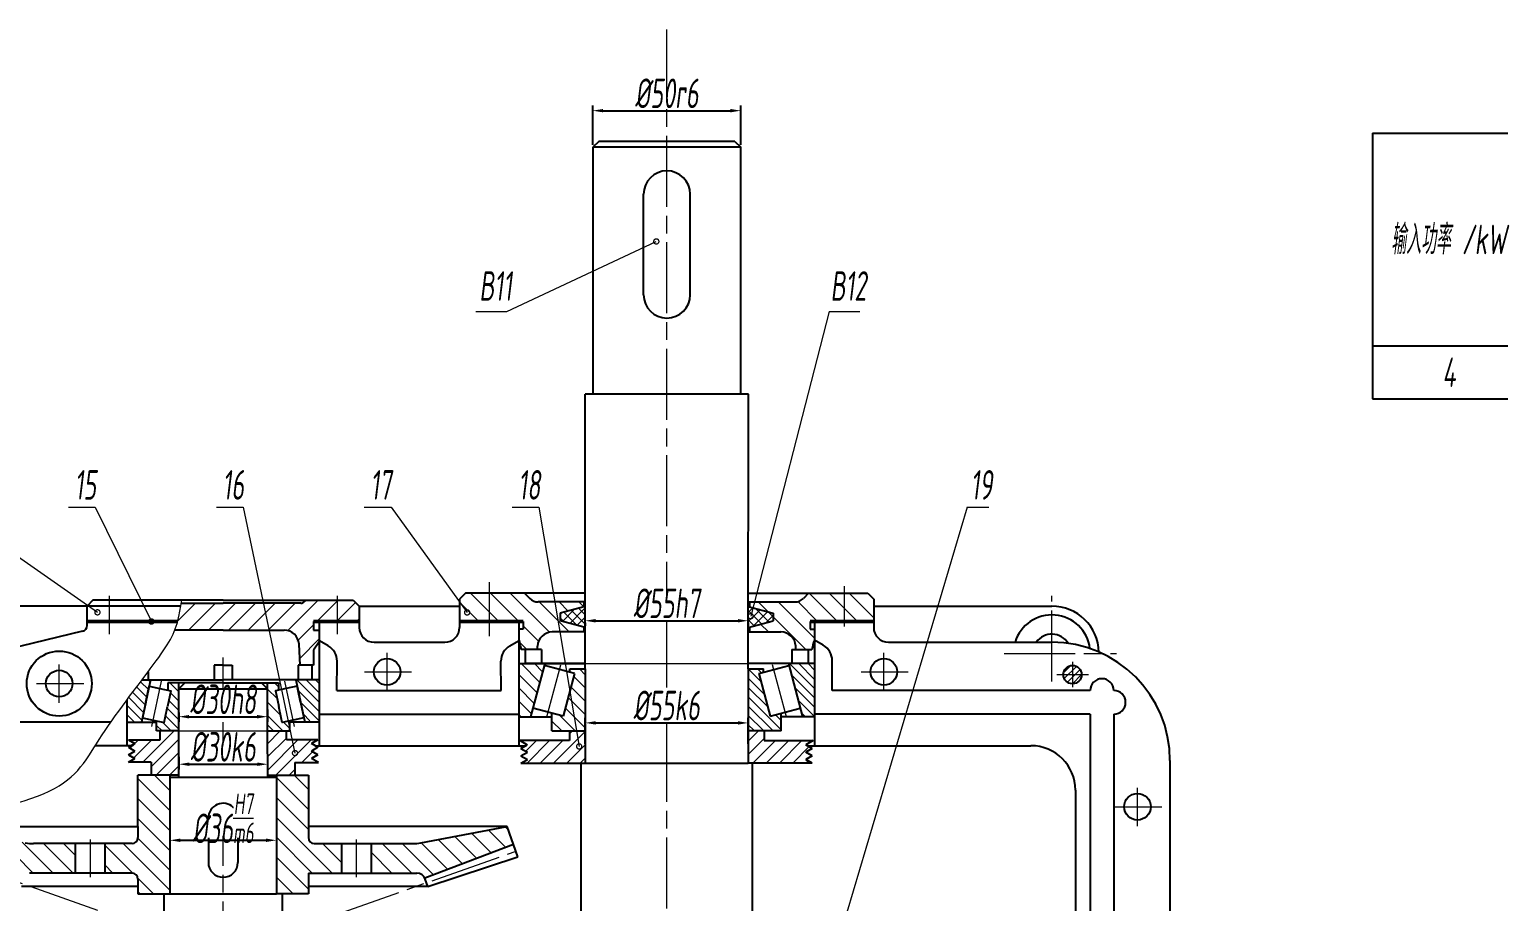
# Model space of a CAD drawing. Extents: x -500 to 7960, y -6170 to 1582.
# Drawn here: x 421.3 to 917.9, y -534.9 to -240 of the extents above; entities that cross this region are included whole.
import ezdxf

# ---------------------------------------------------------------- set-up
doc = ezdxf.new("R2010")
doc.units = 0
doc.linetypes.add('ACAD_ISO08W100', pattern=[36, 24, -3, 6, -3])
doc.layers.get('0').update_dxf_attribs({"linetype": 'CONTINUOUS'})
doc.layers.get('Defpoints').update_dxf_attribs({"linetype": 'CONTINUOUS'})
for name, color, linetype, lineweight in [('zhongxin', 1, 'ACAD_ISO08W100', 9), ('垫片', 7, 'CONTINUOUS', 50), ('标注', 5, 'CONTINUOUS', 9), ('粗实线', 7, 'CONTINUOUS', 25), ('细实线 波浪线', 3, 'CONTINUOUS', 9), ('细点画线', 1, 'ACAD_ISO08W100', 9)]:
    doc.layers.add(name, color=color, linetype=linetype, lineweight=lineweight)
doc.styles.get("Standard").update_dxf_attribs({"font": 'gbenor.shx', "width": 0.7, "oblique": 7, "height": 10, "bigfont": 'gbcbig.shx'})
doc.dimstyles.new('GB-35', dxfattribs={"dimtxt": 4.5, "dimasz": 3.5, "dimexe": 1.75, "dimexo": 0.875, "dimgap": 0.875, "dimtad": 1, "dimdsep": 46, "dimtxsty": 'Standard', "dimcen": 3.5, "dimadec": 0, "dimazin": 0, "dimtfac": 0.7, "dimtmove": 0, "dimatfit": 3, "dimfxl": 1, "dimtzin": 0, "dimarcsym": 0})
pattern_1 = [(135, (-1444.4283, -725.996), (-3.367596, -3.367596), [])]
pattern_2 = [(135, (-1444.4283, -725.996), (-2.245064, -2.245064), [])]

# ---------------------------------------------------------------- blocks, each defined once
blk = doc.blocks.new('*D206')
at = {"layer": 'Defpoints', "color": 0, "transparency": 16777216}
for p in [(661.73, -267.5), (611.73, -279.88), (661.73, -279.88)]:
    blk.add_point(p, dxfattribs=at)
at = {"layer": '标注', "color": 0, "lineweight": -2, "transparency": 16777216}
for p, q in [((611.73, -279.01), (611.73, -265.75)), ((615.23, -267.5), (658.23, -267.5)), ((661.73, -279.01), (661.73, -265.75))]:
    blk.add_line(p, q, dxfattribs=at)
at = {"layer": '标注', "color": 0, "transparency": 16777216}
for points in [[(615.23, -266.92), (615.23, -268.08), (611.73, -267.5)], [(658.23, -266.92), (658.23, -268.08), (661.73, -267.5)]]:
    blk.add_solid(points, dxfattribs=at)
at = {"layer": '标注', "color": 0, "transparency": 16777216, "insert": (636.73, -261.63), "char_height": 10, "attachment_point": 5}
blk.add_mtext('%%C50r6', dxfattribs=at)
blk = doc.blocks.new('*D207')
at = {"layer": 'Defpoints', "color": 0, "transparency": 16777216}
for p in [(664.27, -474.51), (609.19, -482.46), (664.27, -482.46)]:
    blk.add_point(p, dxfattribs=at)
at = {"layer": '标注', "color": 0, "lineweight": -2, "transparency": 16777216}
for p, q in [((609.19, -481.59), (609.19, -472.76)), ((612.69, -474.51), (660.77, -474.51)), ((664.27, -481.59), (664.27, -472.76))]:
    blk.add_line(p, q, dxfattribs=at)
at = {"layer": '标注', "color": 0, "transparency": 16777216}
for points in [[(612.69, -473.93), (612.69, -475.09), (609.19, -474.51)], [(660.77, -473.93), (660.77, -475.09), (664.27, -474.51)]]:
    blk.add_solid(points, dxfattribs=at)
at = {"layer": '标注', "color": 0, "transparency": 16777216, "insert": (636.69, -468.63), "char_height": 10, "attachment_point": 5}
blk.add_mtext('%%C55k6', dxfattribs=at)
blk = doc.blocks.new('*D209')
at = {"layer": 'Defpoints', "color": 0, "transparency": 16777216}
for p in [(609.19, -439.82), (664.28, -439.82), (664.28, -439.97)]:
    blk.add_point(p, dxfattribs=at)
at = {"layer": '标注', "color": 0, "lineweight": -2, "transparency": 16777216}
for p, q in [((609.19, -440.69), (609.19, -441.72)), ((612.69, -439.97), (660.78, -439.97)), ((664.28, -440.69), (664.28, -441.72))]:
    blk.add_line(p, q, dxfattribs=at)
at = {"layer": '标注', "color": 0, "transparency": 16777216}
for points in [[(612.69, -439.38), (612.69, -440.55), (609.19, -439.97)], [(660.78, -439.38), (660.78, -440.55), (664.28, -439.97)]]:
    blk.add_solid(points, dxfattribs=at)
at = {"layer": '标注', "color": 0, "transparency": 16777216, "insert": (636.69, -434.09), "char_height": 10, "attachment_point": 5}
blk.add_mtext('%%C55h7', dxfattribs=at)
blk = doc.blocks.new('*D210')
at = {"layer": 'Defpoints', "color": 0, "transparency": 16777216}
for p in [(471.77, -470.1), (501.77, -469.1), (501.77, -472.41)]:
    blk.add_point(p, dxfattribs=at)
at = {"layer": '标注', "color": 0, "lineweight": -2, "transparency": 16777216}
for p, q in [((471.77, -470.97), (471.77, -474.16)), ((501.77, -469.97), (501.77, -474.16)), ((475.27, -472.41), (498.27, -472.41))]:
    blk.add_line(p, q, dxfattribs=at)
at = {"layer": '标注', "color": 0, "transparency": 16777216}
for points in [[(475.27, -471.83), (475.27, -473), (471.77, -472.41)], [(498.27, -471.83), (498.27, -473), (501.77, -472.41)]]:
    blk.add_solid(points, dxfattribs=at)
at = {"layer": '标注', "color": 0, "transparency": 16777216, "insert": (486.77, -466.54), "char_height": 10, "attachment_point": 5}
blk.add_mtext('%%C30h8', dxfattribs=at)
blk = doc.blocks.new('*D211')
at = {"layer": 'Defpoints', "color": 0, "transparency": 16777216}
for p in [(471.84, -485.07), (501.8, -485.07), (501.8, -488.48)]:
    blk.add_point(p, dxfattribs=at)
at = {"layer": '标注', "color": 0, "lineweight": -2, "transparency": 16777216}
for p, q in [((471.84, -485.94), (471.84, -490.23)), ((501.8, -485.94), (501.8, -490.23)), ((475.34, -488.48), (498.3, -488.48))]:
    blk.add_line(p, q, dxfattribs=at)
at = {"layer": '标注', "color": 0, "transparency": 16777216}
for points in [[(475.34, -487.89), (475.34, -489.06), (471.84, -488.48)], [(498.3, -487.89), (498.3, -489.06), (501.8, -488.48)]]:
    blk.add_solid(points, dxfattribs=at)
at = {"layer": '标注', "color": 0, "transparency": 16777216, "insert": (486.77, -482.6), "char_height": 10, "attachment_point": 5}
blk.add_mtext('%%C30k6', dxfattribs=at)
blk = doc.blocks.new('_DotSmall')
at = {"color": 0, "linetype": 'ByBlock', "const_width": 0.5}
blk.add_lwpolyline([(-0.0625, 0, 1), (0.0625, 0, 1)], format="xyb", close=True, dxfattribs=at)
blk = doc.blocks.new('*T248')
at = {"layer": '标注', "color": 0, "linetype": 'ByBlock', "lineweight": -2, "transparency": 16777216}
for p, q in [((0, 0), (413.3, 0)), ((0, 0), (0, -89.84)), ((51.66, 0), (51.66, -89.84)), ((103.33, 0), (103.33, -89.84)), ((154.99, 0), (154.99, -89.84)), ((206.65, 0), (206.65, -89.84)), ((413.3, 0), (413.3, -89.84)), ((206.65, -29.67), (413.3, -29.67)), ((309.98, -29.67), (309.98, -89.84)), ((206.65, -50.78), (413.3, -50.78)), ((258.31, -50.78), (258.31, -89.84)), ((361.64, -50.78), (361.64, -89.84)), ((0, -71.88), (413.3, -71.88)), ((0, -89.84), (413.3, -89.84))]:
    blk.add_line(p, q, dxfattribs=at)
at = {"layer": '标注', "color": 0, "transparency": 16777216, "char_height": 10, "attachment_point": 5}
for s, insert, width in [('传动特性', (309.98, -14.83), 203.6508), ('输入轴转速 /（r/min）', (77.49, -35.94), 48.6627), ('效率 η', (129.16, -35.94), 48.6627), ('输入功率 /kW', (25.83, -35.94), 48.6627), ('总传动比 i', (180.82, -35.94), 48.6627), ('第1级', (258.31, -40.22), 100.3254), ('第2级', (361.64, -40.22), 100.3254), ('\\A1;δ{\\H0.7x;\\S^ 1;}', (284.14, -61.33), 48.6627), ('\\A1;m{\\H0.7x;\\S^ n;}', (232.48, -61.33), 48.6627), ('\\A1;m{\\H0.7x;\\S^ n;}', (335.81, -61.33), 48.6627), ('β', (387.47, -61.33), 48.6627), ("19%%D28'13''", (284.14, -80.86), 48.6627), ("11%%D29'48''", (387.47, -80.86), 48.6627), ('4', (25.83, -80.86), 48.6627), ('960', (77.49, -80.86), 48.6627), ('0.8300', (129.16, -80.86), 48.6627), ('11.8400', (180.82, -80.86), 48.6627), ('2', (232.48, -80.86), 48.6627), ('2', (335.81, -80.86), 48.6627)]:
    blk.add_mtext(s, dxfattribs=dict(at, insert=insert, width=width))
blk = doc.blocks.new('*D256')
at = {"layer": 'Defpoints', "color": 0, "transparency": 16777216}
for p in [(468.77, -512.26), (504.77, -512.26), (504.77, -514.2)]:
    blk.add_point(p, dxfattribs=at)
at = {"layer": '标注', "color": 0, "lineweight": -2, "transparency": 16777216}
for p, q in [((468.77, -513.14), (468.77, -515.95)), ((472.27, -514.2), (501.27, -514.2)), ((504.77, -513.14), (504.77, -515.95))]:
    blk.add_line(p, q, dxfattribs=at)
at = {"layer": '标注', "color": 0, "transparency": 16777216}
for points in [[(472.27, -513.61), (472.27, -514.78), (468.77, -514.2)], [(501.27, -513.61), (501.27, -514.78), (504.77, -514.2)]]:
    blk.add_solid(points, dxfattribs=at)
at = {"layer": '标注', "color": 0, "transparency": 16777216, "insert": (486.77, -506.77), "char_height": 10, "attachment_point": 5}
blk.add_mtext('%%C36{\\H0.7x;\\SH7/m6;}', dxfattribs=at)

msp = doc.modelspace()

# ---------------------------------------------------------------- hatches: boundary and pattern name
at = {"layer": '细实线 波浪线'}
h = msp.add_hatch(dxfattribs=at)
h.set_pattern_fill('ANSI31', color=256, scale=1.5, angle=90)
h.set_pattern_definition(pattern_1)
edge = h.paths.add_edge_path()
edge.add_line((598.038, -443.764), (608.686, -443.764))
edge.add_line((608.686, -443.764), (608.686, -442.11))
edge.add_line((608.686, -442.11), (601.648, -440.224))
edge.add_line((601.648, -440.224), (588.184, -440.224))
edge.add_line((588.184, -440.224), (588.184, -442.759))
edge.add_line((588.184, -442.759), (586.686, -442.759))
edge.add_line((586.686, -442.759), (586.686, -446.224))
edge.add_line((586.686, -446.224), (587.203, -447.989))
edge.add_arc((575.686, -451.361), 12, 8.13611, 16.31721, ccw=False)
edge.add_line((587.566, -449.662), (592.986, -449.662))
edge.add_line((592.986, -449.662), (593.044, -448.514))
edge.add_arc((598.038, -448.764), 5, 90, 177.13759, ccw=False)
edge = h.paths.add_edge_path()
edge.add_line((692.186, -430.624), (684.686, -430.624))
edge.add_line((684.686, -430.624), (682.935, -432.419))
edge.add_arc((680.073, -429.624), 4, 270, 315.68802, ccw=False)
edge.add_line((680.073, -433.624), (664.686, -433.624))
edge.add_line((664.686, -433.624), (664.686, -435.278))
edge.add_line((664.686, -435.278), (672.686, -437.422))
edge.add_line((672.686, -437.422), (672.686, -439.967))
edge.add_line((672.686, -439.967), (671.725, -440.224))
edge.add_line((671.725, -440.224), (692.186, -440.224))
edge.add_line((692.186, -440.224), (692.186, -430.624))
edge = h.paths.add_edge_path()
edge.add_line((686.686, -442.759), (685.189, -442.759))
edge.add_line((685.189, -442.759), (685.189, -440.224))
edge.add_line((685.189, -440.224), (671.725, -440.224))
edge.add_line((671.725, -440.224), (664.686, -442.11))
edge.add_line((664.686, -442.11), (664.686, -443.764))
edge.add_line((664.686, -443.764), (675.335, -443.764))
edge.add_arc((675.335, -448.764), 5, 2.86241, 90, ccw=False)
edge.add_line((680.329, -448.514), (680.386, -449.662))
edge.add_line((680.386, -449.662), (685.807, -449.662))
edge.add_arc((697.686, -451.361), 12, 156.44354, 171.86389, ccw=False)
edge.add_line((686.686, -446.565), (686.686, -442.759))
h.paths.add_polyline_path([(706.686, -432.624), (704.686, -430.624), (692.186, -430.624), (692.186, -440.224), (706.686, -440.224)])
edge = h.paths.add_edge_path()
edge.add_line((608.686, -435.278), (608.686, -433.624))
edge.add_line((608.686, -433.624), (593.3, -433.624))
edge.add_arc((593.3, -429.624), 4, 224.31198, 270, ccw=False)
edge.add_line((590.438, -432.419), (588.686, -430.624))
edge.add_line((588.686, -430.624), (581.186, -430.624))
edge.add_line((581.186, -430.624), (581.186, -440.224))
edge.add_line((581.186, -440.224), (588.184, -440.224))
edge.add_line((588.184, -440.224), (601.648, -440.224))
edge.add_line((601.648, -440.224), (600.686, -439.967))
edge.add_line((600.686, -439.967), (600.686, -437.422))
edge.add_line((600.686, -437.422), (608.686, -435.278))
h.paths.add_polyline_path([(581.186, -430.624), (568.686, -430.624), (566.686, -432.624), (566.686, -440.224), (581.186, -440.224)])
h = msp.add_hatch(dxfattribs=at)
h.set_pattern_fill('ANSI31', color=256, scale=1.5)
h.set_pattern_definition([(45, (-1444.4283, -725.996), (-3.367596, 3.367596), [])])
edge = h.paths.add_edge_path()
edge.add_spline(control_points=[(472.615, -434.024), (472.422, -435.369), (471.848, -438.837), (471.081, -441.538), (470.438, -443.146)], knot_values=[16.6583259, 16.6583259, 16.6583259, 16.6583259, 16.8723744, 17.2140485, 17.2140485, 17.2140485, 17.2140485], degree=3, periodic=0)
edge.add_line((470.438, -443.146), (486.77, -443.146))
edge.add_line((486.77, -443.146), (486.77, -434.024))
edge.add_line((486.77, -434.024), (472.615, -434.024))
edge = h.paths.add_edge_path()
edge.add_arc((507.431, -448.146), 5, 2.86241, 90, ccw=False)
edge.add_line((512.424, -447.896), (512.778, -454.974))
edge.add_line((512.778, -454.974), (517.334, -454.974))
edge.add_line((517.334, -454.974), (517.334, -449.925))
edge.add_line((517.334, -449.925), (519.27, -447.146))
edge.add_line((519.27, -447.146), (519.27, -443.146))
edge.add_line((519.27, -443.146), (517.334, -443.146))
edge.add_line((517.334, -443.146), (517.334, -440.224))
edge.add_line((517.334, -440.224), (521.77, -440.224))
edge.add_line((521.77, -440.224), (521.77, -433.024))
edge.add_line((521.77, -433.024), (514.77, -433.024))
edge.add_line((514.77, -433.024), (514.512, -433.326))
edge.add_arc((512.993, -432.024), 2, 270, 319.41011, ccw=False)
edge.add_line((512.993, -434.024), (486.77, -434.024))
edge.add_line((486.77, -434.024), (486.77, -443.146))
edge.add_line((486.77, -443.146), (507.431, -443.146))
h.paths.add_polyline_path([(532.77, -435.024), (530.77, -433.024), (521.77, -433.024), (521.77, -440.224), (532.77, -440.224)])
h = msp.add_hatch(dxfattribs=at)
h.set_pattern_fill('ANSI37', color=256, scale=0.7, angle=-90)
h.set_pattern_definition([(315, (-1444.4283, -725.996), (1.5715448, 1.5715448), []), (45, (-1444.4283, -725.996), (-1.5715448, 1.5715448), [])])
h.paths.add_polyline_path([(600.686, -437.422), (600.686, -439.967), (609.186, -442.244), (609.186, -435.144)])
h.paths.add_polyline_path([(664.287, -435.171), (664.283, -442.218), (672.686, -439.967), (672.686, -437.422)])
h = msp.add_hatch(dxfattribs=at)
h.set_pattern_fill('ANSI31', color=256, angle=90)
h.set_pattern_definition(pattern_2)
h.paths.add_polyline_path([(603.387, -465.849), (605.541, -457.81), (603.921, -457.376), (603.921, -456.224), (609.186, -456.224), (609.186, -465.849)])
h.paths.add_polyline_path([(597.918, -477.224), (597.918, -471.246), (601.672, -472.252), (603.387, -465.849), (609.186, -465.849), (609.186, -477.224)])
h.paths.add_polyline_path([(586.686, -465.849), (586.686, -454.474), (595.534, -454.474), (592.486, -465.849)])
h.paths.add_polyline_path([(586.686, -472.474), (586.686, -465.849), (592.486, -465.849), (590.711, -472.474)])
h = msp.add_hatch(dxfattribs=at)
h.set_pattern_fill('ANSI31', color=256, scale=0.7, angle=90)
h.set_pattern_definition([(135, (6.515, -3032.717), (-1.5715448, -1.5715448), [])])
h.paths.add_polyline_path([(669.986, -465.849), (667.832, -457.81), (669.451, -457.376), (669.451, -456.224), (664.186, -456.224), (664.186, -465.849)])
h.paths.add_polyline_path([(675.455, -477.224), (675.455, -471.246), (671.701, -472.252), (669.986, -465.849), (664.186, -465.849), (664.186, -477.224)])
h.paths.add_polyline_path([(686.686, -465.849), (686.686, -454.474), (677.839, -454.474), (680.887, -465.849)])
h.paths.add_polyline_path([(686.686, -472.474), (686.686, -465.849), (680.887, -465.849), (682.662, -472.474)])
h = msp.add_hatch(dxfattribs=at)
h.set_pattern_fill('ANSI31', color=256, scale=0.5)
h.set_pattern_definition([(45, (-985.981, -573.2512), (-1.122532, 1.122532), [])])
h.paths.add_polyline_path([(773.911, -455.068, 0.4162333), (770.79, -458.168), (773.911, -458.168)])
h.paths.add_polyline_path([(773.911, -455.068), (773.911, -458.168), (776.99, -458.168, 0.4121967)])
h.paths.add_polyline_path([(776.99, -458.168), (773.911, -458.168), (773.911, -461.267, 0.4121967)])
h.paths.add_polyline_path([(773.911, -458.168), (770.79, -458.168, 0.4162333), (773.911, -461.267)])
h = msp.add_hatch(dxfattribs=at)
h.set_pattern_fill('ANSI31', color=256, scale=0.7, angle=90)
h.set_pattern_definition([(135, (-1444.4283, -725.996), (-1.5715448, -1.5715448), [])])
h.paths.add_polyline_path([(471.77, -473.774), (466.928, -473.774), (466.799, -474.382), (464.27, -473.846), (464.27, -477.224), (471.77, -477.224)])
h.paths.add_polyline_path([(471.77, -462.974), (471.77, -460.974), (468.02, -460.974), (468.02, -463.396), (469.078, -463.621), (468.744, -465.197), (467.938, -469.001), (467.133, -472.805), (466.928, -473.774), (471.77, -473.774)])
edge = h.paths.add_edge_path()
edge.add_line((462.184, -459.974), (459.324, -459.974))
edge.add_spline(control_points=[(459.324, -459.974), (457.706, -462.128), (455.987, -464.412), (454.27, -466.73)], knot_values=[15.4542797, 15.4542797, 15.4542797, 15.4542797, 15.7160287, 15.7160287, 15.7160287, 15.7160287], degree=3, periodic=0)
edge.add_line((454.27, -466.73), (454.27, -474.224))
edge.add_line((454.27, -474.224), (459.166, -474.224))
edge.add_line((459.166, -474.224), (462.184, -459.974))
h.paths.add_polyline_path([(519.27, -459.974), (511.356, -459.974), (514.278, -473.774), (519.27, -473.774)])
h.paths.add_polyline_path([(509.27, -473.846), (506.741, -474.382), (506.612, -473.774), (501.77, -473.774), (501.77, -477.224), (509.27, -477.224)])
edge = h.paths.add_edge_path()
edge.add_line((459.305, -460), (459.001, -460.405))
edge.add_line((459.001, -460.405), (459.02, -460.38))
edge.add_line((459.02, -460.38), (459.039, -460.354))
edge.add_line((459.039, -460.354), (459.058, -460.329))
edge.add_line((459.058, -460.329), (459.077, -460.303))
edge.add_line((459.077, -460.303), (459.096, -460.278))
edge.add_line((459.096, -460.278), (459.115, -460.253))
edge.add_line((459.115, -460.253), (459.134, -460.227))
edge.add_line((459.134, -460.227), (459.153, -460.202))
edge.add_line((459.153, -460.202), (459.172, -460.177))
edge.add_line((459.172, -460.177), (459.191, -460.151))
edge.add_line((459.191, -460.151), (459.21, -460.126))
edge.add_line((459.21, -460.126), (459.229, -460.101))
edge.add_line((459.229, -460.101), (459.248, -460.075))
edge.add_line((459.248, -460.075), (459.267, -460.05))
edge.add_line((459.267, -460.05), (459.286, -460.025))
edge.add_line((459.286, -460.025), (459.305, -460))
h = msp.add_hatch(dxfattribs=at)
h.set_pattern_fill('ANSI31', color=256, angle=90)
h.set_pattern_definition(pattern_2)
h.paths.add_polyline_path([(504.796, -465.197), (504.462, -463.621), (505.52, -463.396), (505.52, -460.974), (501.77, -460.974), (501.77, -473.774), (506.612, -473.774), (506.407, -472.805), (505.601, -469.001)])
h = msp.add_hatch(dxfattribs=at)
h.set_pattern_fill('ANSI31', color=256)
h.set_pattern_definition([(45, (-1444.4283, -725.996), (-2.245064, 2.245064), [])])
h.paths.add_polyline_path([(471.837, -477.224), (465.499, -477.224), (465.499, -480.259), (454.77, -480.259), (456.935, -481.509), (454.77, -482.759), (456.935, -484.009), (454.77, -485.259), (456.935, -486.509), (454.77, -487.759), (462.479, -487.759), (462.479, -492.224), (471.837, -492.224)])
h.paths.add_polyline_path([(516.605, -486.509), (518.77, -485.259), (516.605, -484.009), (518.77, -482.759), (516.605, -481.509), (518.77, -480.259), (508.176, -480.259), (508.176, -477.224), (501.77, -477.224), (501.834, -492.224), (511.06, -492.224), (511.06, -487.859), (518.973, -487.876)])
h = msp.add_hatch(dxfattribs=at)
h.set_pattern_fill('ANSI31', color=256)
h.paths.add_polyline_path([(609.186, -477.224), (606.244, -477.224), (607.087, -482.246, -1.4880982), (606.999, -482.642, -0.6719987), (607.087, -482.246), (606.244, -477.224), (603.871, -477.224), (603.871, -480.493), (587.186, -480.493), (589.598, -481.873), (587.438, -483.131), (589.608, -484.373), (587.448, -485.631), (589.619, -486.872), (587.459, -488.131), (609.186, -488.131)])
h.paths.add_polyline_path([(683.765, -484.373), (685.935, -483.131), (683.775, -481.873), (686.186, -480.493), (669.669, -480.493), (669.669, -477.224), (664.27, -477.224), (664.27, -488.131), (685.914, -488.131), (683.754, -486.872), (685.925, -485.631)])
h = msp.add_hatch(dxfattribs=at)
h.set_pattern_fill('ANSI31', color=256, scale=1.5, angle=90)
h.set_pattern_definition(pattern_1)
h.paths.add_polyline_path([(455.795, -519.044), (455.795, -506.794), (451.478, -505.637), (451.478, -517.887)], flags=24)
edge = h.paths.add_edge_path()
edge.add_line((446.77, -515.301), (446.77, -525.301))
edge.add_line((446.77, -525.301), (455.97, -525.301))
edge.add_arc((455.97, -527.301), 2, 0, 90, ccw=False)
edge.add_line((457.97, -527.301), (457.97, -531.504))
edge.add_line((457.97, -531.504), (458.767, -532.301))
edge.add_line((458.767, -532.301), (468.77, -532.301))
edge.add_line((468.77, -532.301), (468.77, -492.224))
edge.add_line((468.77, -492.224), (457.97, -492.224))
edge.add_line((457.97, -492.224), (457.97, -509.556))
edge.add_line((457.97, -509.556), (457.97, -513.301))
edge.add_arc((455.97, -513.301), 2, -90, 0, ccw=False)
edge.add_line((455.97, -515.301), (446.77, -515.301))
edge = h.paths.add_edge_path()
edge.add_line((436.77, -525.301), (436.77, -515.301))
edge.add_line((436.77, -515.301), (422.669, -515.301))
edge.add_arc((422.669, -500.301), 15, 259.3564, 270, ccw=False)
edge.add_line((419.899, -515.043), (390.701, -509.556))
edge.add_line((390.701, -509.556), (388.568, -515.59))
edge.add_line((388.568, -515.59), (418.579, -526.978))
edge.add_arc((421.272, -528.301), 3, 90, 153.82518, ccw=False)
edge.add_line((421.272, -525.301), (436.77, -525.301))
h = msp.add_hatch(dxfattribs=at)
h.set_pattern_fill('ANSI31', color=256, scale=1.5, angle=90)
h.set_pattern_definition(pattern_1)
edge = h.paths.add_edge_path()
edge.add_line((536.77, -515.301), (536.77, -524.795))
edge.add_line((536.77, -524.795), (560.712, -524.795))
edge.add_line((560.712, -524.795), (584.972, -515.59))
edge.add_line((584.972, -515.59), (582.838, -509.556))
edge.add_line((582.838, -509.556), (553.641, -515.043))
edge.add_arc((550.871, -500.301), 15, 270, 280.6436, ccw=False)
edge.add_line((550.871, -515.301), (536.77, -515.301))
edge = h.paths.add_edge_path()
edge.add_line((526.77, -524.795), (526.77, -515.301))
edge.add_line((526.77, -515.301), (517.57, -515.301))
edge.add_arc((517.57, -513.301), 2, 180, 270, ccw=False)
edge.add_line((515.57, -513.301), (515.57, -509.556))
edge.add_line((515.57, -509.556), (515.57, -492.224))
edge.add_line((515.57, -492.224), (504.77, -492.224))
edge.add_line((504.77, -492.224), (504.77, -524.795))
edge.add_line((504.77, -524.795), (526.77, -524.795))
h.paths.add_polyline_path([(526.77, -525.301), (526.77, -524.795), (504.77, -524.795), (504.77, -532.301), (515.57, -532.301), (515.57, -525.301)])
edge = h.paths.add_edge_path()
edge.add_line((536.77, -524.795), (536.77, -525.301))
edge.add_line((536.77, -525.301), (552.268, -525.301))
edge.add_arc((552.268, -528.301), 3, 26.17482, 90, ccw=False)
edge.add_line((554.96, -526.978), (560.712, -524.795))
edge.add_line((560.712, -524.795), (536.77, -524.795))

# ---------------------------------------------------------------- linework, layer by layer
at = {"layer": 'zhongxin'}
for p, q in [((636.686, -240.015), (636.686, -431.014)), ((576.686, -426.97), (576.686, -445.178)), ((448.27, -431.554), (448.27, -444.494)), ((525.27, -431.554), (525.27, -444.494)), ((696.686, -428.309), (696.686, -441.871)), ((766.901, -460.515), (766.916, -431.538)), ((636.686, -439.967), (636.686, -462.537)), ((542.201, -463.833), (542.201, -450.844)), ((710.127, -463.833), (710.127, -450.844)), ((750.759, -450.997), (788.751, -451.017)), ((431.36, -467.719), (431.36, -454.73)), ((486.77, -462.974), (486.77, -452.412)), ((596.161, -472.474), (600.881, -454.862)), ((677.212, -472.474), (672.492, -454.862)), ((773.911, -453.835), (773.911, -462.456)), ((423.676, -461.224), (439.628, -461.224)), ((534.517, -457.224), (550.469, -457.224)), ((702.444, -457.224), (718.396, -457.224)), ((768.573, -458.168), (779.25, -458.168)), ((486.77, -481.989), (486.77, -474.249)), ((636.686, -474.509), (636.686, -477.224)), ((636.686, -477.224), (636.686, -544.801)), ((795.853, -509.462), (795.853, -496.473)), ((788.169, -502.853), (804.122, -502.853)), ((441.77, -513.943), (441.77, -526.652)), ((486.77, -630.887), (486.77, -512.655)), ((531.77, -513.943), (531.77, -526.652)), ((387.768, -587.853), (585.771, -517.853)), ((387.768, -517.853), (486.77, -552.853))]:
    msp.add_line(p, q, dxfattribs=at)
at = {"layer": '垫片'}
for p, q in [((440.77, -440.224), (471.41, -440.224)), ((517.334, -440.224), (532.77, -440.224)), ((566.686, -440.224), (588.184, -440.224)), ((685.189, -440.224), (706.686, -440.224))]:
    msp.add_line(p, q, dxfattribs=at)
at = {"layer": '标注'}
for p, q in [((582.633, -335.415), (633.195, -311.72)), ((572.22, -335.415), (582.633, -335.415)), ((691.644, -335.415), (665.126, -438.429)), ((691.644, -335.415), (702.036, -335.415)), ((393.525, -401.516), (444.282, -437.119)), ((434.489, -401.516), (443.525, -401.516)), ((443.525, -401.516), (462.501, -440.224)), ((484.489, -401.516), (493.525, -401.516)), ((493.525, -401.516), (511.06, -484.711)), ((534.489, -401.516), (543.525, -401.516)), ((543.525, -401.516), (569.254, -437.155)), ((584.489, -401.516), (593.525, -401.516)), ((593.525, -401.516), (607.124, -482.462)), ((738.266, -401.516), (687.506, -572.579)), ((738.266, -401.516), (745.662, -401.516))]:
    msp.add_line(p, q, dxfattribs=at)
at = {"layer": '粗实线'}
for p, q in [((613.733, -277.881), (611.733, -279.881)), ((659.733, -277.884), (613.733, -277.881)), ((659.733, -277.884), (661.733, -279.884)), ((611.733, -279.881), (611.733, -363.408)), ((661.733, -279.884), (611.733, -279.881)), ((661.733, -363.411), (661.733, -279.884)), ((628.893, -329.735), (628.893, -295.735)), ((644.661, -329.735), (644.661, -295.735)), ((628.893, -329.735), (628.893, -313.735)), ((644.661, -329.735), (644.661, -313.735)), ((609.186, -456.224), (609.199, -363.407)), ((664.321, -363.41), (609.199, -363.407)), ((664.27, -456.224), (664.321, -363.41)), ((568.686, -430.624), (566.686, -432.624)), ((609.186, -430.624), (568.686, -430.624)), ((588.686, -430.624), (590.438, -432.419)), ((664.293, -430.624), (704.686, -430.624)), ((684.686, -430.624), (682.935, -432.419)), ((704.686, -430.624), (706.686, -432.624)), ((472.466, -435.024), (383.502, -435.024)), ((442.77, -433.024), (440.77, -435.024)), ((440.77, -441.583), (440.77, -435.024)), ((486.77, -433.024), (442.77, -433.024)), ((472.615, -434.024), (486.77, -434.024)), ((486.77, -433.024), (530.77, -433.024)), ((512.993, -434.024), (486.77, -434.024)), ((514.77, -433.024), (514.512, -433.326)), ((530.77, -433.024), (532.77, -435.024)), ((532.77, -435.024), (532.77, -442.224)), ((532.77, -435.024), (566.686, -435.024)), ((566.686, -432.624), (566.686, -442.224)), ((609.186, -433.624), (593.3, -433.624)), ((609.186, -435.144), (600.686, -437.422)), ((608.686, -433.624), (608.686, -435.278)), ((664.287, -435.171), (672.686, -437.422)), ((664.288, -433.624), (680.073, -433.624)), ((664.686, -433.624), (664.686, -435.278)), ((706.686, -432.624), (706.686, -442.224)), ((706.686, -435.024), (766.853, -435.024)), ((517.334, -440.224), (517.334, -443.146)), ((519.27, -440.224), (519.27, -459.974)), ((532.77, -440.224), (528.294, -440.224)), ((586.686, -440.224), (586.686, -446.565)), ((588.184, -440.224), (588.184, -442.759)), ((600.686, -437.422), (600.686, -439.967)), ((609.186, -442.244), (600.686, -439.967)), ((664.283, -442.218), (672.686, -439.967)), ((672.686, -437.422), (672.686, -439.967)), ((685.189, -440.224), (685.189, -442.759)), ((686.686, -440.224), (686.686, -446.565)), ((439.236, -443.528), (276.457, -482.566)), ((486.77, -443.146), (470.438, -443.146)), ((486.77, -443.146), (507.431, -443.146)), ((517.334, -443.146), (519.27, -443.146)), ((517.334, -443.146), (519.27, -443.146)), ((522.266, -448.456), (519.298, -446.748)), ((583.69, -448.456), (586.658, -446.748)), ((588.184, -442.759), (586.686, -442.759)), ((586.686, -442.759), (586.686, -446.224)), ((586.686, -446.224), (587.203, -447.989)), ((586.686, -446.565), (586.686, -482.224)), ((609.186, -443.764), (598.038, -443.764)), ((608.686, -442.11), (608.686, -443.764)), ((664.282, -443.764), (675.335, -443.764)), ((664.686, -442.11), (664.686, -443.764)), ((685.189, -442.759), (686.686, -442.759)), ((686.686, -446.565), (686.686, -482.224)), ((689.66, -448.262), (686.686, -446.565)), ((512.778, -454.974), (512.424, -447.896)), ((519.27, -447.146), (517.334, -449.925)), ((517.334, -449.925), (517.334, -454.974)), ((537.77, -447.224), (561.686, -447.224)), ((594.404, -449.662), (587.566, -449.662)), ((588.85, -449.662), (588.85, -454.474)), ((592.986, -449.662), (593.044, -448.514)), ((594.404, -449.662), (594.404, -454.474)), ((678.969, -449.662), (678.969, -454.474)), ((678.969, -449.662), (685.807, -449.662)), ((680.386, -449.662), (680.329, -448.514)), ((684.523, -449.662), (684.523, -454.474)), ((711.686, -447.224), (766.853, -447.224)), ((486.77, -454.974), (483.77, -454.974)), ((483.77, -454.974), (483.77, -459.974)), ((486.77, -454.974), (489.77, -454.974)), ((489.77, -454.974), (489.77, -459.974)), ((517.334, -454.974), (512.125, -454.974)), ((512.125, -454.974), (512.125, -459.974)), ((516.758, -454.974), (516.758, -459.974)), ((525.237, -463.562), (525.273, -453.678)), ((580.719, -463.562), (580.683, -453.678)), ((586.686, -454.474), (609.187, -454.474)), ((586.686, -454.474), (586.686, -472.474)), ((609.186, -454.474), (588.85, -454.474)), ((595.534, -454.474), (590.711, -472.474)), ((605.541, -457.81), (595.37, -455.084)), ((603.921, -457.376), (603.921, -456.224)), ((603.921, -456.224), (609.186, -456.224)), ((609.186, -456.224), (609.186, -488.131)), ((684.523, -454.474), (664.186, -454.474)), ((664.27, -456.224), (664.27, -488.131)), ((664.27, -456.224), (669.451, -456.224)), ((686.686, -454.474), (664.271, -454.474)), ((667.832, -457.81), (678.003, -455.084)), ((669.451, -457.376), (669.451, -456.224)), ((677.839, -454.474), (682.662, -472.474)), ((685.686, -455.662), (685.686, -455.648)), ((692.686, -463.562), (692.686, -453.473)), ((462.184, -459.974), (459.166, -474.224)), ((459.324, -459.974), (486.77, -459.974)), ((461.414, -457.188), (461.414, -459.974)), ((471.77, -460.974), (468.02, -460.974)), ((468.02, -460.974), (468.02, -463.396)), ((471.77, -477.224), (471.77, -460.974)), ((486.77, -460.974), (471.77, -460.974)), ((473.77, -460.974), (471.77, -462.974)), ((519.27, -459.974), (486.77, -459.974)), ((486.77, -460.974), (499.77, -460.974)), ((499.77, -460.974), (505.52, -460.974)), ((499.77, -460.974), (501.77, -462.974)), ((501.77, -477.224), (501.77, -460.974)), ((505.52, -460.974), (505.52, -463.396)), ((511.356, -459.974), (514.374, -474.224)), ((519.27, -459.974), (519.27, -474.224)), ((519.27, -459.974), (519.27, -482.224)), ((605.541, -457.81), (601.672, -472.252)), ((667.832, -457.81), (671.701, -472.252)), ((454.27, -466.73), (454.27, -482.224)), ((454.27, -466.73), (454.27, -474.224)), ((471.77, -477.224), (471.77, -462.974)), ((471.77, -462.974), (501.77, -462.974)), ((525.237, -463.562), (580.719, -463.562)), ((779.853, -463.562), (692.686, -463.562)), ((519.27, -471.562), (586.686, -471.562)), ((601.672, -472.252), (591.5, -469.527)), ((597.918, -477.224), (597.918, -471.246)), ((671.701, -472.252), (681.873, -469.527)), ((675.455, -477.224), (675.455, -471.246)), ((779.853, -471.562), (686.686, -471.562)), ((779.853, -471.562), (779.853, -552.853)), ((787.853, -471.562), (787.853, -552.853)), ((448.849, -474.224), (375.413, -474.224)), ((454.27, -474.224), (456.666, -474.224)), ((454.27, -474.224), (464.27, -474.224)), ((464.27, -477.224), (464.27, -473.846)), ((509.27, -477.224), (509.27, -473.846)), ((519.27, -474.224), (509.27, -474.224)), ((519.27, -474.224), (516.874, -474.224)), ((586.686, -472.474), (597.918, -472.474)), ((686.686, -472.474), (675.455, -472.474)), ((454.77, -480.259), (465.499, -480.259)), ((454.77, -480.259), (456.935, -481.509)), ((454.77, -482.759), (456.935, -481.509)), ((471.837, -477.224), (464.27, -477.224)), ((465.499, -480.259), (465.499, -477.224)), ((471.837, -492.912), (471.837, -477.224)), ((501.77, -477.224), (509.27, -477.224)), ((501.837, -492.912), (501.77, -477.224)), ((508.176, -480.259), (508.176, -477.224)), ((518.77, -480.259), (508.176, -480.259)), ((518.77, -480.259), (516.605, -481.509)), ((518.77, -482.759), (516.605, -481.509)), ((603.871, -480.493), (587.186, -480.493)), ((587.186, -480.493), (589.598, -481.873)), ((597.918, -477.224), (609.186, -477.224)), ((603.871, -477.224), (603.871, -480.493)), ((675.455, -477.224), (664.27, -477.224)), ((669.669, -477.224), (669.669, -480.493)), ((669.669, -480.493), (686.186, -480.493)), ((686.186, -480.493), (683.775, -481.873)), ((455.697, -482.224), (443.557, -482.224)), ((454.77, -482.759), (456.935, -484.009)), ((454.77, -485.259), (456.935, -484.009)), ((454.77, -485.259), (456.935, -486.509)), ((454.77, -487.759), (456.935, -486.509)), ((518.77, -482.759), (516.605, -484.009)), ((518.77, -485.259), (516.605, -484.009)), ((518.77, -485.259), (516.605, -486.509)), ((518.973, -487.876), (516.605, -486.509)), ((517.843, -482.224), (588.995, -482.224)), ((587.438, -483.131), (589.598, -481.873)), ((587.438, -483.131), (589.608, -484.373)), ((587.448, -485.631), (589.608, -484.373)), ((587.448, -485.631), (589.619, -486.872)), ((685.925, -485.631), (683.754, -486.872)), ((685.935, -483.131), (683.765, -484.373)), ((685.925, -485.631), (683.765, -484.373)), ((685.935, -483.131), (683.775, -481.873)), ((684.378, -482.224), (759.853, -482.224)), ((462.479, -487.759), (454.77, -487.759)), ((462.479, -487.759), (462.479, -492.224)), ((511.06, -487.859), (511.06, -492.224)), ((511.06, -487.859), (518.973, -487.876)), ((587.459, -488.131), (589.619, -486.872)), ((587.459, -488.131), (664.27, -488.131)), ((607.77, -540.482), (607.77, -488.131)), ((685.914, -488.131), (664.27, -488.131)), ((665.77, -540.482), (665.77, -488.131)), ((685.914, -488.131), (683.754, -486.872)), ((806.853, -487.224), (806.853, -618.491)), ((457.97, -509.556), (457.97, -492.224)), ((471.837, -492.224), (457.97, -492.224)), ((468.77, -492.224), (468.77, -532.301)), ((468.77, -492.912), (504.77, -492.912)), ((501.837, -492.224), (515.57, -492.224)), ((504.77, -492.224), (504.77, -532.301)), ((515.57, -492.224), (515.57, -513.301)), ((774.853, -497.224), (774.853, -608.489)), ((390.701, -509.556), (457.97, -509.556)), ((457.97, -509.556), (457.97, -513.301)), ((582.838, -509.556), (515.57, -509.556)), ((515.57, -509.556), (515.57, -513.301)), ((553.641, -515.043), (582.838, -509.556)), ((586.438, -519.738), (582.838, -509.556)), ((455.97, -515.301), (422.669, -515.301)), ((436.77, -515.301), (436.77, -525.301)), ((446.77, -515.301), (446.77, -525.301)), ((481.77, -513.335), (481.77, -521.696)), ((491.77, -513.376), (491.77, -521.696)), ((517.57, -515.301), (550.871, -515.301)), ((526.77, -515.301), (526.77, -525.301)), ((536.77, -515.301), (536.77, -525.301)), ((584.972, -515.59), (554.979, -526.97)), ((584.972, -515.59), (554.979, -526.97)), ((555.998, -529.852), (586.438, -519.738)), ((586.366, -519.762), (586.438, -519.738)), ((455.97, -525.301), (421.272, -525.301)), ((515.57, -525.301), (552.268, -525.301)), ((515.57, -525.301), (515.57, -532.301)), ((457.97, -529.852), (418.56, -529.852)), ((457.97, -527.301), (457.97, -532.301)), ((555.998, -529.852), (515.57, -529.852)), ((555.998, -529.852), (555.096, -527.301)), ((457.97, -532.301), (468.77, -532.301)), ((466.77, -532.301), (466.77, -540.301)), ((468.77, -532.301), (504.77, -532.301)), ((515.57, -532.301), (504.77, -532.301)), ((506.77, -532.301), (506.77, -540.301))]:
    msp.add_line(p, q, dxfattribs=at)
for points in [[(460.601, -467.447), (461.407, -463.643), (461.741, -462.067), (465.409, -462.844), (469.078, -463.621), (468.744, -465.197), (467.938, -469.001)], [(512.938, -467.447), (512.133, -463.643), (511.799, -462.067), (508.13, -462.844), (504.462, -463.621), (504.796, -465.197), (505.601, -469.001)], [(460.601, -467.447), (459.796, -471.252), (459.462, -472.828), (463.13, -473.605), (466.799, -474.382), (467.133, -472.805), (467.938, -469.001)], [(512.938, -467.447), (513.744, -471.252), (514.078, -472.828), (510.409, -473.605), (506.741, -474.382), (506.407, -472.805), (505.601, -469.001)]]:
    msp.add_lwpolyline(points, dxfattribs=at)
for centre, radius in [((431.36, -461.224), 11), ((431.36, -461.224), 4.5), ((542.201, -457.224), 4.5), ((710.127, -457.224), 4.5), ((773.89, -458.168), 3.1), ((795.853, -502.853), 4.5)]:
    msp.add_circle(centre, radius, dxfattribs=at)
for centre, radius, start, end in [((636.777, -295.735), 7.884, 0, 180), ((636.777, -329.735), 7.884, 180, 0), ((512.993, -432.024), 2, 270, 319.41011), ((593.3, -429.624), 4, 224.31198, 270), ((680.073, -429.624), 4, 270, 315.68802), ((766.853, -451.024), 16, 1.66015, 90), ((438.77, -441.583), 2, 283.48613, 0), ((766.906, -451.005), 13, 7.32953, 162.97402), ((507.431, -448.146), 5, 2.86241, 90), ((537.77, -442.224), 5, 180, 270), ((561.686, -442.224), 5, 270, 0), ((598.038, -448.764), 5, 90, 177.13759), ((675.335, -448.764), 5, 2.86241, 90), ((697.686, -451.361), 12, 156.44354, 171.86389), ((711.686, -442.224), 5, 180, 270), ((766.906, -451.005), 6.5, 31.67349, 144.19437), ((519.273, -453.656), 6, 359.79017, 60.08016), ((586.683, -453.656), 6, 119.91984, 180.20983), ((575.686, -451.361), 12, 8.13611, 16.31721), ((686.686, -453.473), 6, 0, 60.28999), ((766.853, -487.224), 40, 0, 90), ((783.853, -463.562), 4, 0, 180), ((787.853, -467.562), 4, 270, 90), ((759.853, -497.224), 15, 0, 90), ((486.77, -506.696), 5, 46.69269, 180), ((422.669, -500.301), 15, 259.3564, 270), ((455.97, -513.301), 2, 270, 0), ((517.57, -513.301), 2, 180, 270), ((550.871, -500.301), 15, 270, 280.6436), ((585.771, -517.853), 2, 287.2877, 289.47), ((455.97, -527.301), 2, 0, 90), ((486.77, -521.696), 5, 180, 0), ((552.268, -528.301), 3, 19.47, 90)]:
    msp.add_arc(centre, radius, start, end, dxfattribs=at)
at = {"layer": '细实线 波浪线'}
for p, q in [((609.187, -454.474), (664.27, -454.474)), ((471.77, -477.224), (501.77, -477.224)), ((490.028, -503.058), (490.241, -503.058)), ((490.241, -503.058), (490.241, -503.058))]:
    msp.add_line(p, q, dxfattribs=at)
at = {"layer": '细实线 波浪线', "linetype": 'Continuous'}
msp.add_line((458.767, -532.301), (457.97, -531.504), dxfattribs=at)
at = {"layer": '细实线 波浪线'}
msp.add_open_spline([(243.443, -552.853), (249.44, -548.223), (252.23, -546.563), (256.266, -544.132), (259.118, -541.925), (263.333, -538.605), (267.369, -535.463), (273.365, -535.107), (289.987, -533.091), (313.05, -531.829), (338.646, -528.94), (348.977, -524.683), (370.902, -518.602), (378.3, -519.37), (384.237, -508.572), (435.055, -499.107), (443.258, -480.586), (467.198, -450.084), (471.264, -442.775), (472.53, -434.7), (472.754, -433.024)], degree=3, knots=[0, 0, 0, 0, 1, 2, 3, 4, 5, 6, 7, 8, 9, 10, 11, 12, 13, 14, 15, 16, 17, 17.2670935, 17.2670935, 17.2670935, 17.2670935], dxfattribs=at)
at = {"layer": '细点画线'}
for p, q in [((462.689, -475.688), (465.916, -460.453)), ((510.85, -475.688), (507.624, -460.453))]:
    msp.add_line(p, q, dxfattribs=at)

# ---------------------------------------------------------------- block references
msp.add_blockref('*T248', (875.347, -275.109))
at = {"layer": '标注', "xscale": 3.5, "yscale": 3.5, "zscale": 3.5, "rotation": 235.1409742256027}
for p in [(633.195, -311.72), (444.282, -437.119), (569.254, -437.155), (665.126, -438.429), (462.501, -440.224), (607.124, -482.462), (511.06, -484.711)]:
    msp.add_blockref('_DotSmall', p, dxfattribs=at)

# ---------------------------------------------------------------- texts
at = {"layer": '标注', "char_height": 10, "attachment_point": 1}
for s, width, insert in [('B11', 5.59873, (573.358, -321.793)), ('B12', 5.59873, (692.068, -321.793)), ('15', 10, (436.537, -389.025)), ('16', 5.59873, (486.537, -389.025)), ('17', 5.59873, (536.537, -389.025)), ('18', 5.59873, (586.537, -389.025)), ('19', 10, (739.449, -389.025))]:
    msp.add_mtext_dynamic_manual_height_columns(s, width=width, gutter_width=12.5, heights=[0], dxfattribs=dict(at, insert=insert))

# ---------------------------------------------------------------- dimensions: what is measured, and where the dimension line sits
at = {"layer": '标注'}
for base, p1, p2, text, picture, middle in [((661.733, -267.5), (611.733, -279.881), (661.733, -279.884), '%%C50r6', '*D206', (636.733, -267.5)), ((664.279, -439.967), (609.189, -439.817), (664.279, -439.817), '%%C55h7', '*D209', (636.686, -439.967)), ((664.27, -474.509), (609.186, -482.462), (664.27, -482.462), '%%C55k6', '*D207', (636.686, -474.509)), ((501.804, -488.476), (471.837, -485.068), (501.804, -485.068), '%%C30k6', '*D211', (486.77, -488.476)), ((504.77, -514.196), (468.77, -512.263), (504.77, -512.263), '%%C<>{\\H0.7x;\\SH7/m6;}', '*D256', (486.77, -514.196))]:
    dim = msp.add_linear_dim(base=base, p1=p1, p2=p2, text=text, dimstyle='GB-35', dxfattribs=at)
    dim.commit()
    dim.dimension.update_dxf_attribs({"geometry": picture, "text_midpoint": middle, "dimtype": 160})
dim = msp.add_linear_dim(base=(501.77, -472.414), p1=(471.77, -470.099), p2=(501.77, -469.099), text='%%C<>h8', dimstyle='GB-35', dxfattribs=at)
dim.commit()
dim.dimension.update_dxf_attribs({"geometry": '*D210', "text_midpoint": (486.77, -466.539)})

doc.saveas('drawing.dxf')
